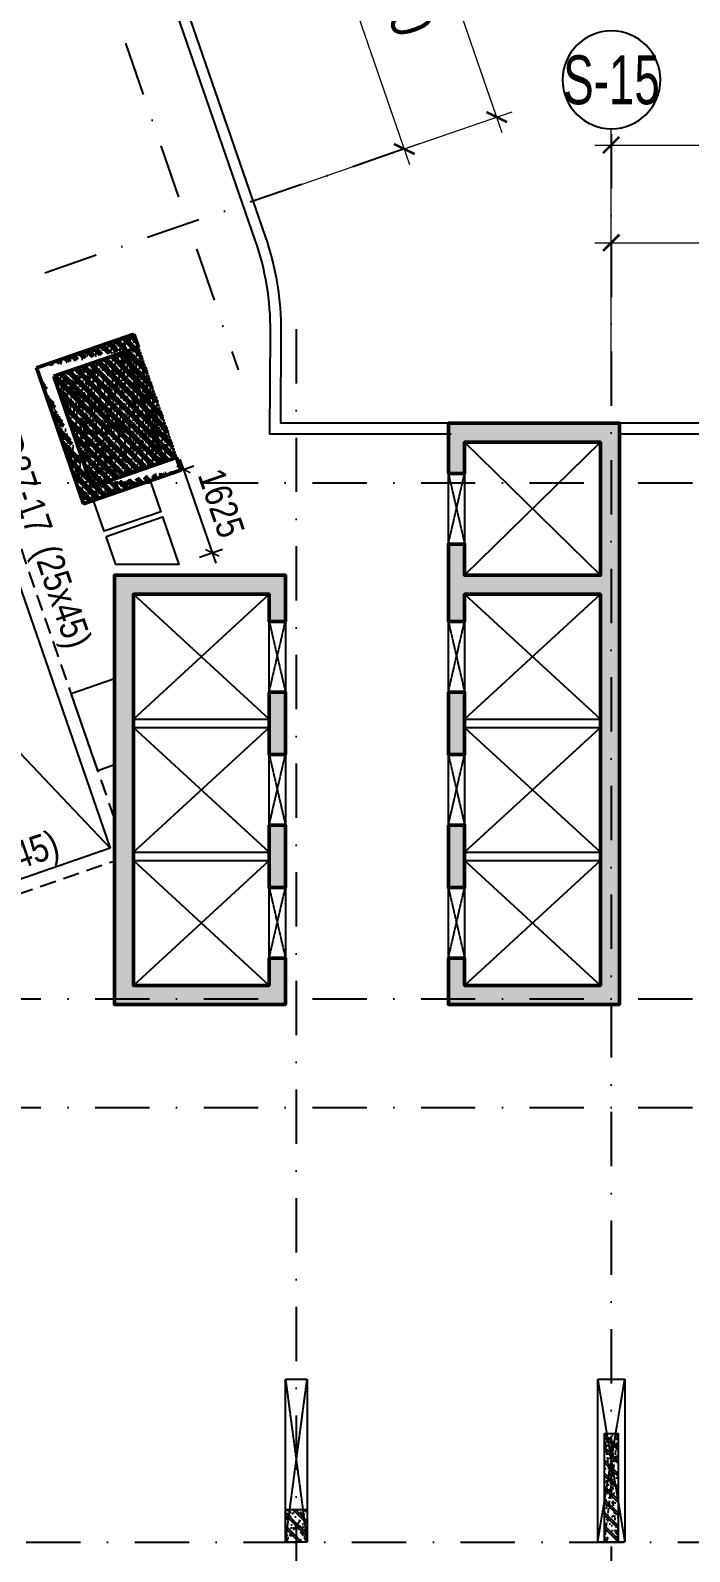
# Model space of a CAD drawing. Header units: millimetres. Extents: x -159515 to 1327256, y -225156 to 138737.
# Drawn here: x 690419 to 702558, y -32239 to -4233 of the extents above; entities that cross this region are included whole.
import ezdxf
from ezdxf.enums import TextEntityAlignment as Align

# ---------------------------------------------------------------- set-up
doc = ezdxf.new("R2010")
doc.units = ezdxf.units.MM
doc.header["$MEASUREMENT"] = 0
for name, pattern in [('DASHDOT', [1, 0.5, -0.25, 0, -0.25]), ('DASHED', [4.5, 3, -1.5]), ('HIDDEN', [0.375, 0.25, -0.125])]:
    doc.linetypes.add(name, pattern=pattern)
for name, color, linetype in [('AUDIT_I_220807103235-17', 50, 'Continuous'), ('ccu11-Khuat', 9, 'DASHED'), ('ccu11-Manh', 8, 'Continuous'), ('ccu11-Thay', 7, 'Continuous'), ('ccu12-Text', 31, 'Continuous'), ('KC2-DIM', 251, 'Continuous'), ('KT-Dim', 8, 'Continuous'), ('KT-Hatch', 251, 'Continuous'), ('KT-Luoi truc South Tower', 8, 'DASHDOT'), ('ST_MBDV Cot vach 220805$0$AUDIT_I_220805193045-5', 6, 'Continuous'), ('xref.asix of  podium$0$xref.asix of  podium$0$Xref_ST_MBDV Cot vach 30.7.2022$0$KT-Net cot vach', 6, 'Continuous'), ('Xref_ST_MBDV Cot vach 30.7.2022|Xref_ST_MBDV Cot vach 30.7.2022|Xref_ST_MBDV Cot vach 30.7.2022|Xref_ST_MBDV Cot vach 30.7.2022|A-GRID-SYM', 50, 'Continuous'), ('Xref_ST_MBDV Cot vach 30.7.2022|Xref_ST_MBDV Cot vach 30.7.2022|Xref_ST_MBDV Cot vach 30.7.2022|Xref_ST_MBDV Cot vach 30.7.2022|KC-Betong', 6, 'Continuous')]:
    doc.layers.add(name, color=color, linetype=linetype)
for name, color, linetype, lineweight in [('ccu12-Tencaukien', 9, 'Continuous', 15), ('KT-Kich thuoc', 159, 'Continuous', 18), ('ST_MBDV Cot vach 220805$0$Xref_ST_MBDV Cot vach 30.7.2022$0$KT-Net cot vach', 6, 'Continuous', 50), ('Xref_ST_MBDV Cot vach 30.7.2022$0$KT-Net cot vach', 6, 'Continuous', 50)]:
    doc.layers.add(name, color=color, linetype=linetype, lineweight=lineweight)
doc.styles.add('Arial Narrow', font='ARIALN.TTF')
doc.styles.add('HBA-Text', font='GOTHIC.TTF')
doc.dimstyles.new('ccu12-200', dxfattribs={"dimscale": 200, "dimtxt": 2.5, "dimasz": 1, "dimexe": 1, "dimexo": 2, "dimgap": 1, "dimtad": 1, "dimdec": 0, "dimrnd": 5, "dimdsep": 46, "dimtxsty": 'Arial Narrow', "dimblk": 'ARCHTICK', "dimcen": -1, "dimdle": 1, "dimclrd": 256, "dimclre": 256, "dimclrt": 3, "dimadec": 0, "dimazin": 2, "dimtfac": 0.1, "dimtdec": 0, "dimtmove": 0, "dimatfit": 1, "dimldrblk": 'ARCHTICK', "dimfxl": 1, "dimtvp": 0.833333, "dimtolj": 1, "dimtzin": 12, "dimarcsym": 0})
doc.dimstyles.new('CCU_1-300', dxfattribs={"dimscale": 300, "dimtxt": 2.5, "dimasz": 1, "dimexe": 1, "dimexo": 2, "dimgap": 0.5, "dimtad": 1, "dimdec": 0, "dimdsep": 46, "dimtxsty": 'Arial Narrow', "dimblk": 'ARCHTICK', "dimcen": -1, "dimdle": 1, "dimclrd": 256, "dimclre": 256, "dimclrt": 3, "dimadec": 0, "dimazin": 2, "dimtfac": 0.1, "dimtdec": 0, "dimtix": 1, "dimtmove": 2, "dimatfit": 1, "dimfxl": 1, "dimtvp": 0.833333, "dimtolj": 1, "dimtzin": 12, "dimarcsym": 0})

# ---------------------------------------------------------------- blocks, each defined once
blk = doc.blocks.new('_ArchTick')
at = {"color": 0, "const_width": 0.15}
blk.add_lwpolyline([(-0.5, -0.5), (0.5, 0.5)], dxfattribs=at)
blk = doc.blocks.new('*D426')
at = {"layer": 'Defpoints', "color": 0, "transparency": 16777216}
for p in [(-42197, 37814, 0), (-37735, 33219), (-40305, 32332, 0)]:
    blk.add_point(p, dxfattribs=at)
at = {"layer": 'KT-Kich thuoc', "lineweight": -2, "transparency": 16777216}
for p, q in [((-39726, 38985), (-37637, 32935)), ((-41630, 38010), (-39344, 38799)), ((-39737, 32528), (-37452, 33317))]:
    blk.add_line(p, q, dxfattribs=at)
at = {"layer": 'KT-Kich thuoc', "lineweight": -2, "transparency": 16777216, "xscale": 300, "yscale": 300, "zscale": 300}
for p, rotation in [((-39628, 38701), 109.0471074798708), ((-37735, 33219), 289.0471074798708)]:
    blk.add_blockref('_ArchTick', p, dxfattribs=dict(at, rotation=rotation))
at = {"layer": 'KT-Kich thuoc', "color": 3, "transparency": 16777216, "insert": (-37846, 36248), "char_height": 750, "attachment_point": 5, "rotation": 289.0471, "style": 'Arial Narrow'}
blk.add_mtext('\\A1;5800', dxfattribs=at)
blk = doc.blocks.new('*D404')
at = {"layer": 'Defpoints', "color": 0, "transparency": 16777216}
for p in [(-48876, 62062, 0), (-36033, 33807), (-38792, 32854, 0)]:
    blk.add_point(p, dxfattribs=at)
at = {"layer": 'KT-Kich thuoc', "lineweight": -2, "transparency": 16777216}
for p, q in [((-46215, 63298), (-35935, 33523)), ((-48308, 62258), (-45834, 63113)), ((-38225, 33050), (-35749, 33904))]:
    blk.add_line(p, q, dxfattribs=at)
at = {"layer": 'KT-Kich thuoc', "lineweight": -2, "transparency": 16777216, "xscale": 300, "yscale": 300, "zscale": 300}
for p, rotation in [((-46117, 63015), 109.0471074798708), ((-36033, 33807), 289.0471074798708)]:
    blk.add_blockref('_ArchTick', p, dxfattribs=dict(at, rotation=rotation))
at = {"layer": 'KT-Kich thuoc', "color": 3, "transparency": 16777216, "insert": (-40571, 48585), "char_height": 750, "attachment_point": 5, "rotation": 289.0471, "style": 'Arial Narrow'}
blk.add_mtext('\\A1;30900', dxfattribs=at)
blk = doc.blocks.new('*D406')
at = {"layer": 'Defpoints', "color": 0, "transparency": 16777216}
for p in [(-25223, 31492), (-33923, 28684, 0), (-25223, 28649, 0)]:
    blk.add_point(p, dxfattribs=at)
at = {"layer": 'KT-Kich thuoc', "lineweight": -2, "transparency": 16777216}
for p, q in [((-33923, 29284), (-33923, 31792)), ((-25223, 29249), (-25223, 31792)), ((-34223, 31492), (-24923, 31492))]:
    blk.add_line(p, q, dxfattribs=at)
at = {"layer": 'KT-Kich thuoc', "lineweight": -2, "transparency": 16777216, "xscale": 300, "yscale": 300, "zscale": 300, "rotation": 180}
blk.add_blockref('_ArchTick', (-33923, 31492), dxfattribs=at)
at = {"layer": 'KT-Kich thuoc', "lineweight": -2, "transparency": 16777216, "xscale": 300, "yscale": 300, "zscale": 300}
blk.add_blockref('_ArchTick', (-25223, 31492), dxfattribs=at)
at = {"layer": 'KT-Kich thuoc', "color": 3, "transparency": 16777216, "insert": (-29573, 32025), "char_height": 750, "attachment_point": 5, "style": 'Arial Narrow'}
blk.add_mtext('\\A1;8700', dxfattribs=at)
blk = doc.blocks.new('*D410')
at = {"layer": 'Defpoints', "color": 0, "transparency": 16777216}
for p in [(-6323, 33292), (-33923, 28921), (-6323, 28921)]:
    blk.add_point(p, dxfattribs=at)
at = {"layer": 'KT-Kich thuoc', "lineweight": -2, "transparency": 16777216}
for p, q in [((-33923, 29521), (-33923, 33592)), ((-6323, 29521), (-6323, 33592)), ((-34223, 33292), (-6023, 33292))]:
    blk.add_line(p, q, dxfattribs=at)
at = {"layer": 'KT-Kich thuoc', "lineweight": -2, "transparency": 16777216, "xscale": 300, "yscale": 300, "zscale": 300, "rotation": 180}
blk.add_blockref('_ArchTick', (-33923, 33292), dxfattribs=at)
at = {"layer": 'KT-Kich thuoc', "lineweight": -2, "transparency": 16777216, "xscale": 300, "yscale": 300, "zscale": 300}
blk.add_blockref('_ArchTick', (-6323, 33292), dxfattribs=at)
at = {"layer": 'KT-Kich thuoc', "color": 3, "transparency": 16777216, "insert": (-20123, 33825), "char_height": 750, "attachment_point": 5, "style": 'Arial Narrow'}
blk.add_mtext('\\A1;27600', dxfattribs=at)
blk = doc.blocks.new('GRID-SYM-flat-73')
at = {"layer": 'Xref_ST_MBDV Cot vach 30.7.2022|Xref_ST_MBDV Cot vach 30.7.2022|Xref_ST_MBDV Cot vach 30.7.2022|Xref_ST_MBDV Cot vach 30.7.2022|A-GRID-SYM'}
blk.add_circle((0, 0, 0), 900, dxfattribs=at)
at = {"layer": 'Xref_ST_MBDV Cot vach 30.7.2022|Xref_ST_MBDV Cot vach 30.7.2022|Xref_ST_MBDV Cot vach 30.7.2022|Xref_ST_MBDV Cot vach 30.7.2022|A-GRID-SYM', "style": 'HBA-Text'}
blk.add_attdef('GRID', text='', height=900, rotation=359.6303, dxfattribs=at).set_placement((0, 0, 0), align=Align.MIDDLE_CENTER)
blk = doc.blocks.new('*D241')
at = {"layer": 'Defpoints', "color": 0, "transparency": 16777216}
for p in [(692623, -12527, 0), (693769, -13852), (693154, -14064, 0)]:
    blk.add_point(p, dxfattribs=at)
at = {"layer": 'KC2-DIM', "lineweight": -2, "transparency": 16777216}
for p, q in [((693002, -12397), (693427, -12250)), ((693173, -12126), (693834, -14041)), ((693532, -13933), (693958, -13786))]:
    blk.add_line(p, q, dxfattribs=at)
at = {"layer": 'KC2-DIM', "lineweight": -2, "transparency": 16777216, "xscale": 200, "yscale": 200, "zscale": 200}
for p, rotation in [((693238, -12315), 109.0471380550059), ((693769, -13852), 289.0471380550059)]:
    blk.add_blockref('_ArchTick', p, dxfattribs=dict(at, rotation=rotation))
at = {"layer": 'KC2-DIM', "color": 3, "transparency": 16777216, "insert": (693934, -12935), "char_height": 500, "attachment_point": 5, "rotation": 289.0471, "style": 'Arial Narrow'}
blk.add_mtext('\\A1;1625', dxfattribs=at)
blk = doc.blocks.new('*U280')
at = {"layer": 'ccu12-Tencaukien', "color": 8, "ltscale": 10000}
blk.add_line((361, -155), (354, -155), dxfattribs=at)
at = {"layer": 'ccu12-Text', "color": 2, "style": 'Arial Narrow', "width": 0.8}
blk.add_attdef('SH', text='', height=300, dxfattribs=at).set_placement((276, 6), align=Align.BOTTOM_RIGHT)
at = {"layer": 'ccu12-Text', "color": 31, "style": 'Arial Narrow', "width": 0.8}
for tag, p in [('(', (508, -75)), ('KT', (633, -75)), (')', (963, -75))]:
    blk.add_attdef(tag, text='', height=250, dxfattribs=at).set_placement(p, align=Align.BOTTOM_LEFT)
blk = doc.blocks.new('*U283')
at = {"layer": 'ccu12-Tencaukien', "color": 8, "ltscale": 10000}
blk.add_line((361, -155), (354, -155), dxfattribs=at)
at = {"layer": 'ccu12-Text', "color": 2, "style": 'Arial Narrow', "width": 0.8}
blk.add_attdef('SH', text='', height=300, dxfattribs=at).set_placement((276, 6), align=Align.BOTTOM_RIGHT)
at = {"layer": 'ccu12-Text', "color": 31, "style": 'Arial Narrow', "width": 0.8}
for tag, p in [('(', (508, -75)), ('KT', (633, -75)), (')', (963, -75))]:
    blk.add_attdef(tag, text='', height=250, dxfattribs=at).set_placement(p, align=Align.BOTTOM_LEFT)
blk = doc.blocks.new('*U323')
h = blk.add_hatch()
h.set_pattern_fill('VATLIEU04', color=250, scale=40, style=0, pattern_type=2)
h.set_pattern_definition([(50, (-550, 650), (286.904, -25.1), [30, -330]), (355, (-550, 650), (-55.5, 300.88), [24, -264]), (100.451, (-526.1, 647.9), (231.404, 275.776), [25.496, -280.457]), (46.184, (-550, 730), (426.9, -66.21), [45, -495]), (96.636, (-514.43, 724.5), (373.87, 389.65), [38.24, -420.69]), (351.184, (-550, 730), (373.86, 389.65), [36, -396]), (21, (-510, 710), (238.763, -161.048), [30, -330]), (326, (-510, 710), (97.326, 290.06), [24, -264]), (71.451, (-490.1, 696.58), (336.09, 129.01), [25.496, -280.457]), (37.5, (-550, 650), (4.864, 133.1575), [0, -260.8, 0, -268, 0, -265]), (7.5, (-550, 650), (105.228, 157.765), [0, -152.8, 0, -254.8, 0, -101]), (327.5, (-639.2, 650), (213.529, -9.022), [0, -100, 0, -312, 0, -414]), (317.5, (-679.2, 650), (233.274, 40.042), [0, -130, 0, -207.2, 0, -294]), (45, (-550, 650), (-120.208, 120.208), []), (45, (-550, 699), (-120.208, 120.208), [])])
h.paths.add_polyline_path([(-475, -475), (-75, -475), (-75, 125), (-475, 125)])
at = {"color": 6, "ltscale": 0.25}
blk.add_lwpolyline([(-475, -475), (-75, -475), (-75, 125), (-475, 125)], close=True, dxfattribs=at)
at = {"layer": 'Defpoints', "linetype": 'ByBlock', "ltscale": 30}
for p, q in [((-75, -475), (-475, 125)), ((-475, -475), (-75, 125))]:
    blk.add_line(p, q, dxfattribs=at)
blk = doc.blocks.new('*U324')
h = blk.add_hatch()
h.set_pattern_fill('VATLIEU04', color=250, scale=40, style=0, pattern_type=2)
h.set_pattern_definition([(50, (-700, 2050), (286.904, -25.1), [30, -330]), (355, (-700, 2050), (-55.5, 300.877), [24, -264]), (100.451, (-676.1, 2047.9), (231.404, 275.776), [25.496, -280.457]), (46.184, (-700, 2130), (426.896, -66.208), [45, -495]), (96.636, (-664.43, 2124.5), (373.865, 389.65), [38.244, -420.685]), (351.184, (-700, 2130), (373.865, 389.65), [36, -396]), (21, (-660, 2110), (238.763, -161.048), [30, -330]), (326, (-660, 2110), (97.326, 290.06), [24, -264]), (71.451, (-640.1, 2096.58), (336.09, 129.012), [25.496, -280.457]), (37.5, (-700, 2050), (4.864, 133.1575), [0, -260.8, 0, -268, 0, -265]), (7.5, (-700, 2050), (105.228, 157.765), [0, -152.8, 0, -254.8, 0, -101]), (327.5, (-789.2, 2050), (213.529, -9.022), [0, -100, 0, -312, 0, -414]), (317.5, (-829.2, 2050), (233.274, 40.042), [0, -130, 0, -207.2, 0, -294]), (45, (-700, 2050), (-120.208, 120.208), []), (45, (-700, 2099), (-120.208, 120.208), [])])
h.paths.add_polyline_path([(-475, -475), (-225, -475), (-225, 1525), (-475, 1525)])
at = {"color": 6, "ltscale": 0.25}
blk.add_lwpolyline([(-475, -475), (-225, -475), (-225, 1525), (-475, 1525)], close=True, dxfattribs=at)
at = {"layer": 'Defpoints', "linetype": 'ByBlock', "ltscale": 30}
for p, q in [((-225, -475), (-475, 1525)), ((-475, -475), (-225, 1525))]:
    blk.add_line(p, q, dxfattribs=at)
blk = doc.blocks.new('*U385')
at = {"color": 6, "linetype": 'HIDDEN', "ltscale": 10}
for p, q in [((-75, 2525), (-475, -475)), ((-75, -475), (-475, 2525))]:
    blk.add_line(p, q, dxfattribs=at)
blk.add_lwpolyline([(-475, -475), (-75, -475), (-75, 2525), (-475, 2525)], close=True, dxfattribs=at)
blk = doc.blocks.new('*U375')
at = {"color": 6, "linetype": 'HIDDEN', "ltscale": 10}
for p, q in [((25, 2525), (-475, -475)), ((25, -475), (-475, 2525))]:
    blk.add_line(p, q, dxfattribs=at)
blk.add_lwpolyline([(-475, -475), (25, -475), (25, 2525), (-475, 2525)], close=True, dxfattribs=at)
blk = doc.blocks.new('MBCV-T37')
at = {"layer": 'KT-Hatch'}
h = blk.add_hatch(dxfattribs=at)
h.set_pattern_fill('BTCT', color=256, scale=30)
h.set_pattern_definition([(50, (33773.05, -17470.41), (215.17805, -18.82564), [22.5, -247.5]), (355, (33773.05, -17470.41), (-41.6254, 225.6576), [18, -198]), (100.4514, (33790.98, -17471.98), (173.5528, 206.8319), [19.1221, -210.3426]), (46.1842, (33773.05, -17410.41), (320.1723, -49.6557), [33.75, -371.25]), (96.6356, (33799.73, -17414.55), (280.3988, 292.2354), [28.683, -315.514]), (351.1842, (33773.05, -17410.4), (280.3986, 292.2356), [27, -297]), (21, (33803.05, -17425.41), (179.0721, -120.78567), [22.5, -247.5]), (326, (33803.05, -17425.41), (72.9946, 217.545), [18, -198]), (71.4514, (33817.97, -17435.48), (252.0668, 96.75915), [19.1221, -210.3426]), (37.5, (33773.05, -17470.415), (3.64796, 99.86816), [0, -195.6, 0, -201, 0, -198.75]), (7.5, (33773.05, -17470.41), (78.92086, 118.32351), [0, -114.6, 0, -191.1, 0, -75.75]), (327.5, (33706.15, -17470.415), (160.14673, -6.76646), [0, -75, 0, -234, 0, -310.5]), (317.5, (33676.15, -17470.41), (174.95585, 30.0315), [0, -97.5, 0, -155.4, 0, -220.5]), (45, (33773.05, -17470.41), (-79.54951, 79.54951), []), (45, (33826.08, -17470.41), (-79.54951, 79.54951), [])])
h.paths.add_polyline_path([(-3150, 2150), (-2850, 2150), (-2850, 3300), (-3150, 3300)], flags=17)
h.paths.add_polyline_path([(-2850, 5750), (-3150, 5750), (-3150, 4600), (-2850, 4600)], flags=17)
h.paths.add_polyline_path([(-3150, 7050), (-2850, 7050), (-2850, 7550), (-350, 7550), (-350, 350), (-2850, 350), (-2850, 850), (-3150, 850), (-3150, 0), (0, 0), (0, 10700), (-3150, 10700), (-3150, 9775), (-2850, 9775), (-2850, 10350), (-350, 10350), (-350, 7900), (-2850, 7900), (-2850, 8475), (-3150, 8475)])
h.paths.add_polyline_path([(-6450, 350), (-8950, 350), (-8950, 7550), (-6450, 7550), (-6450, 7050), (-6150, 7050), (-6150, 7900), (-9300, 7900), (-9300, 0), (-6150, 0), (-6150, 850), (-6450, 850)])
h.paths.add_polyline_path([(-6450, 2150), (-6150, 2150), (-6150, 3300), (-6450, 3300)], flags=17)
h.paths.add_polyline_path([(-6450, 4600), (-6150, 4600), (-6150, 5750), (-6450, 5750)], flags=17)
at = {"layer": 'xref.asix of  podium$0$xref.asix of  podium$0$Xref_ST_MBDV Cot vach 30.7.2022$0$KT-Net cot vach'}
h = blk.add_hatch(dxfattribs=at)
h.set_pattern_fill('1BETONG2-BOP', color=250, scale=30, style=0, pattern_type=2)
h.set_pattern_definition([(50, (107162.5, -194515.6), (215.17805, -18.82564), [22.5, -247.5]), (355, (107162.5, -194515.6), (-41.6254, 225.65764), [18, -198]), (100.4514, (107180.44, -194517.17), (173.55281, 206.83186), [19.12206, -210.34263]), (46.1842, (107162.5, -194455.6), (320.1723, -49.6557), [33.75, -371.25]), (96.6356, (107189.2, -194459.74), (280.3988, 292.23536), [28.6831, -315.5139]), (351.1842, (107162.5, -194455.6), (280.3986, 292.2356), [27, -297]), (21, (107192.5, -194470.6), (179.07212, -120.78567), [22.5, -247.5]), (226, (107192.5, -194470.6), (201.56464, -109.66194), [18, -198]), (71.4514, (107207.43, -194480.66), (252.06679, 96.75915), [19.12206, -210.34263]), (67.5, (107162.505, -194515.6), (-46.774855, 88.312339), [0, -195.6, 0, -201, 0, -198.75]), (4.5, (107162.5, -194515.6), (85.005277, 114.030957), [0, -114.6, 0, -191.1, 0, -75.75]), (327.5, (107095.605, -194515.6), (160.14673, -6.766462), [0, -75, 0, -234, 0, -310.5]), (317.5, (107065.6, -194515.6), (174.95585, 30.031495), [0, -97.5, 0, -155.4, 0, -220.5]), (315, (107162.5, -194515.6), (90.156115, 90.156115), []), (315, (107162.5, -194478.85), (90.156115, 90.156115), [])])
edge = h.paths.add_edge_path()
edge.add_line((-8939, 12337), (-10735, 11717))
edge.add_line((-8858, 12101), (-10417, 11563))
edge.add_line((-9870, 9212), (-10737, 11722))
edge.add_line((-9716, 9530), (-10417, 11563))
edge.add_line((-9870, 9212), (-8075, 9833))
edge.add_line((-9716, 9530), (-8156, 10069))
edge.add_line((-8156, 10069), (-8075, 9833))
edge.add_line((-8858, 12101), (-8939, 12337))
at = {"layer": 'Xref_ST_MBDV Cot vach 30.7.2022$0$KT-Net cot vach'}
h = blk.add_hatch(dxfattribs=at)
h.set_pattern_fill('1BETONG2-BOP', color=250, scale=30, style=0, pattern_type=2)
h.set_pattern_definition([(50, (107162.5, -194515.6), (215.17805, -18.82564), [22.5, -247.5]), (355, (107162.5, -194515.6), (-41.6254, 225.65764), [18, -198]), (100.4514, (107180.44, -194517.17), (173.55281, 206.83186), [19.12206, -210.34263]), (46.1842, (107162.5, -194455.6), (320.1723, -49.6557), [33.75, -371.25]), (96.6356, (107189.2, -194459.74), (280.3988, 292.23536), [28.6831, -315.5139]), (351.1842, (107162.5, -194455.6), (280.3986, 292.2356), [27, -297]), (21, (107192.5, -194470.6), (179.07212, -120.78567), [22.5, -247.5]), (226, (107192.5, -194470.6), (201.56464, -109.66194), [18, -198]), (71.4514, (107207.43, -194480.66), (252.06679, 96.75915), [19.12206, -210.34263]), (67.5, (107162.505, -194515.6), (-46.774855, 88.312339), [0, -195.6, 0, -201, 0, -198.75]), (4.5, (107162.5, -194515.6), (85.005277, 114.030957), [0, -114.6, 0, -191.1, 0, -75.75]), (327.5, (107095.605, -194515.6), (160.14673, -6.766462), [0, -75, 0, -234, 0, -310.5]), (317.5, (107065.6, -194515.6), (174.95585, 30.031495), [0, -97.5, 0, -155.4, 0, -220.5]), (315, (107162.5, -194515.6), (90.156115, 90.156115), []), (315, (107162.5, -194478.85), (90.156115, 90.156115), [])])
edge = h.paths.add_edge_path()
edge.add_line((-8939, 12337), (-10735, 11717))
edge.add_line((-8858, 12101), (-10417, 11563))
edge.add_line((-9870, 9212), (-10737, 11722))
edge.add_line((-9716, 9530), (-10417, 11563))
edge.add_line((-9870, 9212), (-8075, 9833))
edge.add_line((-9716, 9530), (-8156, 10069))
edge.add_line((-8156, 10069), (-8075, 9833))
edge.add_line((-8858, 12101), (-8939, 12337))
h = blk.add_hatch(dxfattribs=at)
h.set_pattern_fill('1BETONG2-BOP', color=250, scale=30, style=0, pattern_type=2)
h.set_pattern_definition([(50, (107162.5, -194515.6), (215.17805, -18.82564), [22.5, -247.5]), (355, (107162.5, -194515.6), (-41.6254, 225.65764), [18, -198]), (100.4514, (107180.44, -194517.17), (173.55281, 206.83186), [19.12206, -210.34263]), (46.1842, (107162.5, -194455.6), (320.1723, -49.6557), [33.75, -371.25]), (96.6356, (107189.2, -194459.74), (280.3988, 292.23536), [28.6831, -315.5139]), (351.1842, (107162.5, -194455.6), (280.3986, 292.2356), [27, -297]), (21, (107192.5, -194470.6), (179.07212, -120.78567), [22.5, -247.5]), (226, (107192.5, -194470.6), (201.56464, -109.66194), [18, -198]), (71.4514, (107207.43, -194480.66), (252.06679, 96.75915), [19.12206, -210.34263]), (67.5, (107162.505, -194515.6), (-46.774855, 88.312339), [0, -195.6, 0, -201, 0, -198.75]), (4.5, (107162.5, -194515.6), (85.005277, 114.030957), [0, -114.6, 0, -191.1, 0, -75.75]), (327.5, (107095.605, -194515.6), (160.14673, -6.766462), [0, -75, 0, -234, 0, -310.5]), (317.5, (107065.6, -194515.6), (174.95585, 30.031495), [0, -97.5, 0, -155.4, 0, -220.5]), (315, (107162.5, -194515.6), (90.156115, 90.156115), []), (315, (107162.5, -194478.85), (90.156115, 90.156115), [])])
edge = h.paths.add_edge_path()
edge.add_line((-8939, 12337), (-10735, 11717))
edge.add_line((-8858, 12101), (-10417, 11563))
edge.add_line((-9870, 9212), (-10737, 11722))
edge.add_line((-9716, 9530), (-10417, 11563))
edge.add_line((-9870, 9212), (-8075, 9833))
edge.add_line((-9716, 9530), (-8156, 10069))
edge.add_line((-8156, 10069), (-8075, 9833))
edge.add_line((-8858, 12101), (-8939, 12337))
at = {"layer": 'ccu11-Khuat'}
for p, q in [((-8392, 9987, 0), (-8858, 12101, 0)), ((-9094, 12020, 0), (-8156, 10069, 0))]:
    blk.add_line(p, q, dxfattribs=at)
at = {"layer": 'ccu11-Khuat', "color": 6, "ltscale": 0.5, "elevation": 0}
blk.add_lwpolyline([(-8858, 12101), (-8156, 10069)], dxfattribs=at)
at = {"layer": 'ST_MBDV Cot vach 220805$0$Xref_ST_MBDV Cot vach 30.7.2022$0$KT-Net cot vach', "color": 6, "elevation": 0}
blk.add_lwpolyline([(-9094, 12020), (-8392, 9987)], dxfattribs=at)
at = {"layer": 'ST_MBDV Cot vach 220805$0$Xref_ST_MBDV Cot vach 30.7.2022$0$KT-Net cot vach'}
blk.add_lwpolyline([(-3150, 9775), (-3150, 10700), (0, 10700), (0, 0), (-3150, 0), (-3150, 850), (-2850, 850), (-2850, 350), (-350, 350), (-350, 7550), (-2850, 7550), (-2850, 7050), (-3150, 7050), (-3150, 8475), (-2850, 8475), (-2850, 7900), (-350, 7900), (-350, 10350), (-2850, 10350), (-2850, 9775)], close=True, dxfattribs=at)
at = {"layer": 'ST_MBDV Cot vach 220805$0$Xref_ST_MBDV Cot vach 30.7.2022$0$KT-Net cot vach', "elevation": 0}
for points in [[(-6150, 7050), (-6150, 7900), (-9300, 7900), (-9300, 0), (-6150, 0), (-6150, 850), (-6450, 850), (-6450, 350), (-8950, 350), (-8950, 7550), (-6450, 7550), (-6450, 7050)], [(-6450, 5750), (-6150, 5750), (-6150, 4600), (-6450, 4600)], [(-3150, 5750), (-2850, 5750), (-2850, 4600), (-3150, 4600)], [(-6450, 3300), (-6150, 3300), (-6150, 2150), (-6450, 2150)], [(-3150, 3300), (-2850, 3300), (-2850, 2150), (-3150, 2150)]]:
    blk.add_lwpolyline(points, close=True, dxfattribs=at)
at = {"layer": 'xref.asix of  podium$0$xref.asix of  podium$0$Xref_ST_MBDV Cot vach 30.7.2022$0$KT-Net cot vach'}
for p, q in [((-8939, 12337, 0), (-10735, 11717, 0)), ((-8858, 12101, 0), (-8939, 12337, 0)), ((-10417, 11563, 0), (-8858, 12101, 0)), ((-9870, 9212, 0), (-10737, 11722, 0)), ((-9716, 9530, 0), (-10417, 11563, 0))]:
    blk.add_line(p, q, dxfattribs=at)
at = {"layer": 'Xref_ST_MBDV Cot vach 30.7.2022$0$KT-Net cot vach'}
for p, q in [((-8939, 12337, 0), (-10735, 11717, 0)), ((-8939, 12337, 0), (-10735, 11717, 0)), ((-8858, 12101, 0), (-8939, 12337, 0)), ((-8858, 12101, 0), (-8939, 12337, 0)), ((-8858, 12101, 0), (-8939, 12337, 0)), ((-10417, 11563, 0), (-8858, 12101, 0)), ((-10417, 11563, 0), (-8858, 12101, 0)), ((-9870, 9212, 0), (-10737, 11722, 0)), ((-9870, 9212, 0), (-10737, 11722, 0)), ((-9716, 9530, 0), (-10417, 11563, 0)), ((-9716, 9530, 0), (-10417, 11563, 0)), ((-9870, 9212, 0), (-8075, 9833, 0)), ((-9716, 9530, 0), (-8156, 10069, 0)), ((-8156, 10069, 0), (-8075, 9833, 0))]:
    blk.add_line(p, q, dxfattribs=at)
at = {"layer": 'ST_MBDV Cot vach 220805$0$AUDIT_I_220805193045-5', "linetype": 'ByBlock', "xscale": -1, "rotation": 359.9999999999985}
for name, p in [('*U324', (-500, -9425, 0)), ('*U323', (-6225, -9425, 0))]:
    blk.add_blockref(name, p, dxfattribs=at)
at = {"layer": 'Xref_ST_MBDV Cot vach 30.7.2022|Xref_ST_MBDV Cot vach 30.7.2022|Xref_ST_MBDV Cot vach 30.7.2022|Xref_ST_MBDV Cot vach 30.7.2022|KC-Betong', "linetype": 'ByBlock', "xscale": -1, "rotation": 359.9999999999985}
for name, p in [('*U385', (-6225, -9425, 0)), ('*U375', (-375, -9425, 0))]:
    blk.add_blockref(name, p, dxfattribs=at)
blk = doc.blocks.new('mbkc-t37')
blk.add_line((6200, 10700, 0), (3064, 10700, 0))
at = {"elevation": 0}
for points in [[(6200, 10700), (3064, 10700), (3074, 12373, 0.085159), (2784, 14138), (1049, 19152), (-3079, 31083, 0.260467), (-5870, 33557), (-20929, 37908, 0.435644), (-25490, 33654, 0.102481), (-25386, 32033), (-24080, 28306), (-24089, 28303)], [(6200, 10500), (2863, 10500), (2874, 12375, 0.085159), (2595, 14072), (860, 19087), (-3268, 31017, 0.260924), (-5919, 33363), (-20964, 37710, 0.435158), (-25290, 33640, 0.102973), (-25195, 32093), (-23825, 28182), (-24023, 28114)], [(-26286, 27544), (-26287, 27544), (-28875, 34908, 0.338337), (-32749, 36444), (-62185, 26289, 0.459457), (-64225, 21139), (-55456, 6813, 0.279689), (-50490, 5781), (-27772, 13619, 0.204279), (-27706, 13740), (-27482, 14770, -0.275412), (-26755, 15571), (-22342, 17089, -0.414195), (-21181, 16524), (-12852, -7567, 0.319754), (-8032, -11000), (37106, -11000, 0.36531), (42072, -6689, 0.102434), (42063, -5068), (39621, 6403, 0.132611), (38155, 9202, 0.066499), (37024, 10116, 0.137615), (34943, 10700), (9300, 10700)], [(37420, 9600, 0.028724), (36920, 9945, 0.137615), (34943, 10500), (9300, 10500)]]:
    blk.add_lwpolyline(points, format="xyb", dxfattribs=at)
for points in [[(6150, 9775), (6450, 9775), (6450, 8475), (6150, 8475)], [(6150, 7050), (6450, 7050), (6450, 5750), (6150, 5750)], [(2850, 4600), (3150, 4600), (3150, 3300), (2850, 3300)], [(6150, 4600), (6450, 4600), (6450, 3300), (6150, 3300)], [(2850, 2150), (3150, 2150), (3150, 850), (2850, 850)], [(6150, 2150), (6450, 2150), (6450, 850), (6150, 850)]]:
    blk.add_lwpolyline(points, close=True, dxfattribs=at)
blk.add_lwpolyline([(2850, 7050), (3150, 7050), (3150, 5750), (2850, 5750)], close=True)
at = {"ltscale": 0.5, "elevation": 0}
for points in [[(350, 5250), (2850, 5250)], [(350, 5100), (2850, 5100)], [(6450, 5250), (8950, 5250)], [(6450, 5100), (8950, 5100)], [(350, 2800), (2850, 2800)], [(350, 2650), (2850, 2650)], [(6450, 2800), (8950, 2800)], [(6450, 2650), (8950, 2650)]]:
    blk.add_lwpolyline(points, dxfattribs=at)
at = {"layer": 'ccu11-Khuat'}
for p, q in [((6150, 9775, 0), (6450, 8475, 0)), ((6150, 8475, 0), (6450, 9775, 0)), ((2850, 5750, 0), (3150, 7050)), ((2850, 7050), (3150, 5750, 0)), ((6150, 7050, 0), (6450, 5750, 0)), ((6150, 5750, 0), (6450, 7050, 0)), ((2850, 3300, 0), (3150, 4600, 0)), ((2850, 4600, 0), (3150, 3300, 0)), ((6150, 4600, 0), (6450, 3300, 0)), ((6150, 3300, 0), (6450, 4600, 0)), ((2850, 850), (3150, 2150, 0)), ((2850, 2150, 0), (3150, 850, 0)), ((6150, 2150, 0), (6450, 850, 0)), ((6150, 850, 0), (6450, 2150, 0))]:
    blk.add_line(p, q, dxfattribs=at)
at = {"layer": 'ccu11-Khuat', "ltscale": 100}
for p, q in [((0, 3423), (-1847, 8772)), ((-4767, 993), (0, 2639))]:
    blk.add_line(p, q, dxfattribs=at)
at = {"layer": 'ccu11-Manh'}
blk.add_line((-4729, 7775), (-76, 2877, 0), dxfattribs=at)
at = {"layer": 'ccu11-Manh', "elevation": 0}
for points in [[(206, 12020), (-416, 9530)], [(-1117, 11563), (908, 9987)], [(6450, 10350), (8950, 7900)], [(6450, 7900), (8950, 10350)], [(350, 5250), (2850, 7550)], [(6450, 7550), (8950, 5250)], [(6450, 5250), (8950, 7550)], [(350, 5100), (2850, 2800)], [(350, 2800), (2850, 5100)], [(6450, 5100), (8950, 2800)], [(6450, 2800), (8950, 5100)], [(350, 2650), (2850, 350)], [(350, 350), (2850, 2650)], [(6450, 2650), (8950, 350)], [(6450, 350), (8950, 2650)]]:
    blk.add_lwpolyline(points, dxfattribs=at)
at = {"layer": 'ccu11-Manh'}
blk.add_lwpolyline([(350, 7550), (2850, 5250)], dxfattribs=at)
at = {"layer": 'ccu11-Thay'}
blk.add_line((-1323, 6488, 0), (-76, 2877, 0), dxfattribs=at)
at = {"layer": 'ccu11-Thay', "elevation": 0}
for points in [[(-382, 9278), (658, 9637), (854, 9070), (-186, 8711), (-382, 9278)], [(-153, 8616), (886, 8975), (1188, 8100), (27, 8101), (-153, 8616)], [(-793, 5720), (0, 5999), (0, 4409), (-303, 4302), (-793, 5720)]]:
    blk.add_lwpolyline(points, dxfattribs=at)
blk.add_lwpolyline([(-76, 2877), (-2721, 1964, -0.414214), (-2723, 1964), (-4729, 7775, -0.414214), (-4728, 7777), (-2083, 8690), (-1323, 6488)], format="xyb", dxfattribs=at)
at = {"layer": 'ccu11-Khuat'}
blk.add_blockref('MBCV-T37', (9300, 0, 0), dxfattribs=at)
blk = doc.blocks.new('Asix South Tower')
at = {"layer": 'KT-Luoi truc South Tower', "ltscale": 2000}
for p, q in [((-53965.4, 67304.5), (-40792.5, 29149.9)), ((-33923, 33491.9), (-33923, -4459.1)), ((-37735.1, 33218.9), (-103274.2, 10591.7)), ((-39723, 29903.8), (-39723, -4459.1)), ((-49426.2, 27070.4), (10118.8, 27070.4)), ((-49426.2, 17570.4), (10118.8, 17570.4)), ((-49426.2, 15570.4), (10118.8, 15570.4)), ((-52698.1, 7570.4), (10118.8, 7570.4))]:
    blk.add_line(p, q, dxfattribs=at)
at = {"layer": 'KT-Dim'}
ref = blk.add_blockref('GRID-SYM-flat-73', (-33917.9, 34491.9, 0), dxfattribs=dict(at, xscale=-1, rotation=179.6748020054017))
ref.add_attrib('GRID', 'S-15', dxfattribs={"layer": 'AUDIT_I_220807103235-17', "height": 900, "style": 'HBA-Text', "width": 0.7}).set_placement((-33917.9, 34491.9, 0), align=Align.MIDDLE_CENTER)
at = {"layer": 'KT-Kich thuoc'}
dim = blk.add_linear_dim(base=(-36033, 33806.5), p1=(-48875.5, 62062.4, 0), p2=(-38792.1, 32854, 0), angle=109.04711, dimstyle='CCU_1-300', dxfattribs=at)
dim.commit()
dim.dimension.update_dxf_attribs({"geometry": '*D404', "text_midpoint": (-40571.3, 48584.6)})
dim = blk.add_linear_dim(base=(-37735.1, 33218.9), p1=(-42196.7, 37814.5, 0), p2=(-40304.5, 32331.8, 0), angle=109.04711, dimstyle='CCU_1-300', dxfattribs=at)
dim.commit()
dim.dimension.update_dxf_attribs({"geometry": '*D426', "text_midpoint": (-37846.3, 36248.5), "dimtype": 128})
for base, p1, p2, picture, middle in [((-6323, 33291.9), (-33923, 28921.3), (-6323, 28921.3), '*D410', (-20123, 33824.8)), ((-25223, 31491.9), (-33923, 28684.3, 0), (-25223, 28648.7, 0), '*D406', (-29573, 32024.8))]:
    dim = blk.add_linear_dim(base=base, p1=p1, p2=p2, dimstyle='CCU_1-300', dxfattribs=at)
    dim.commit()
    dim.dimension.update_dxf_attribs({"geometry": picture, "text_midpoint": middle})

msp = doc.modelspace()

# ---------------------------------------------------------------- block references
msp.add_blockref('mbkc-t37', (691965.6, -22163.9, 0))
at = {"layer": 'ccu12-Tencaukien', "extrusion": (-9.80437e-07, -4.37666e-07, 1)}
ref = msp.add_blockref('*U280', (690061.8, -13838.1, -1.8), dxfattribs=dict(at, xscale=1.815893337873054, yscale=1.815893337873054, zscale=1.815893337873054, rotation=249.4698337379082))
ref.add_attrib('KT', '(25x45)', dxfattribs={"color": 31, "extrusion": (-9.80437e-07, -4.37666e-07, 1), "height": 500, "rotation": 289.02101, "style": 'Arial Narrow'}).set_placement((690318.7, -13864.3, -0.7), align=Align.BOTTOM_LEFT)
ref.add_attrib('SH', 'D37-17', dxfattribs={"color": 2, "extrusion": (-9.80437e-07, -4.37666e-07, 1), "height": 500, "rotation": 289.02101, "style": 'Arial Narrow'}).set_placement((690227.3, -13609.2, -0.7), align=Align.BOTTOM_RIGHT)
at = {"layer": 'ccu12-Tencaukien', "extrusion": (4.37666e-07, -9.80437e-07, 1)}
ref = msp.add_blockref('*U283', (689178, -20445.8, -0.8), dxfattribs=dict(at, xscale=1.815893337873054, yscale=1.815893337873054, zscale=1.815893337873054, rotation=339.469833737933))
ref.add_attrib('KT', '(25x45)', dxfattribs={"color": 31, "extrusion": (4.37666e-07, -9.80437e-07, 1), "height": 500, "rotation": 19.02101, "style": 'Arial Narrow'}).set_placement((689204.2, -20188.9, 0.3), align=Align.BOTTOM_LEFT)
ref.add_attrib('SH', 'D37-16', dxfattribs={"color": 2, "extrusion": (4.37666e-07, -9.80437e-07, 1), "height": 500, "rotation": 19.02101, "style": 'Arial Narrow'}).set_placement((688949.1, -20280.3, 0.3), align=Align.BOTTOM_RIGHT)
at = {"layer": 'KT-Kich thuoc'}
msp.add_blockref('Asix South Tower', (735038.2, -39634.4), dxfattribs=at)

# ---------------------------------------------------------------- dimensions: what is measured, and where the dimension line sits
at = {"layer": 'KC2-DIM'}
dim = msp.add_aligned_dim(p1=(692623.4, -12527.2, 0), p2=(693154, -14063.9, 0), distance=650.1, dimstyle='ccu12-200', dxfattribs=at)
dim.commit()
dim.dimension.update_dxf_attribs({"geometry": '*D241', "text_midpoint": (693933.6, -12934.8)})

doc.saveas('drawing.dxf')
